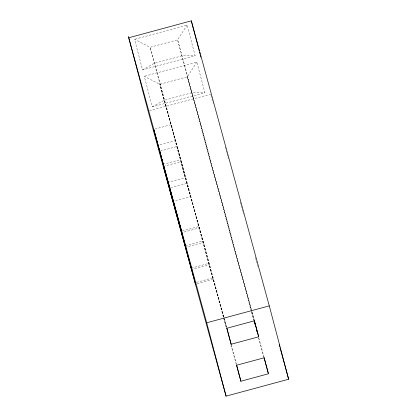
<?xml version="1.0" encoding="UTF-8"?>
<svg xmlns="http://www.w3.org/2000/svg" width="417" height="417" viewBox="0 0 417 417"><rect width="100%" height="100%" fill="white"/><g stroke="black" fill="none" stroke-linecap="round" stroke-linejoin="round"><path stroke-width="0.31" stroke-dasharray="2.08 1.56" d="M187.066 25.114L177.59 39.85L150.057 47.288L134.509 39.323L142.578 69.889L195.135 55.685L187.066 25.114L134.509 39.323M196.824 62.091L187.348 76.822L159.815 84.265L144.266 76.295L152.335 106.867L204.893 92.657L196.824 62.091L144.266 76.295M142.578 69.889L154.285 63.301L181.817 55.862L195.135 55.685M152.335 106.867L164.043 100.278L191.575 92.835L204.893 92.657M149.349 110.792L210.668 94.216M154.957 129.046L171.225 124.652L175.448 140.665L159.179 145.059M160.284 151.032L177.178 146.466L180.634 159.565L164.366 163.964M163.464 166.362L180.983 161.624L185.205 177.637L167.686 182.375M170.668 187.838L186.936 183.438L190.392 196.543L172.873 201.275M182.177 231.008L199.071 226.441L199.456 227.901L183.188 232.295M185.393 245.738L202.912 241L203.298 242.454L185.779 247.192M191.309 268.152L208.828 263.419L209.214 264.873L191.695 269.611M196.402 282.372L212.67 277.977L213.056 279.432L195.537 284.17M211.012 95.472L213.243 103.635M225.091 146.951L228.354 158.882M240.208 202.198L243.471 214.13M255.319 257.445L258.071 267.49M251.357 309.508L177.59 39.85L251.639 311.098M252.045 312.015L254.448 320.793M251.811 311.723L254.042 319.875M251.508 311.363L187.348 76.822L253.677 319.849M251.68 311.989L253.911 320.141M258.717 337.702L264.206 357.77M258.655 338.036L263.799 356.853M223.825 316.925L150.057 47.288L224.096 318.489M223.997 317.556L226.744 327.606M224.268 319.114L226.504 327.282M226.363 327.512L159.815 84.265L223.366 317.134M231.174 345.104L236.502 364.583M223.538 317.759L226.29 327.814M230.929 344.781L236.262 364.26"/><path stroke-width="0.63" d="M191.304 20.85L128.738 37.765L148.098 111.13L226.071 396.15L288.637 379.235L269.278 305.869L191.304 20.85L199.248 50.952M226.071 396.15L206.707 322.784L269.278 305.869M231.143 344.249L258.676 336.806L254.448 320.793L226.916 328.236L231.143 344.249L226.676 327.913M240.901 381.227L268.433 373.783L264.206 357.77L236.674 365.214L240.901 381.227L236.606 365.516M279.192 344.708L279.708 346.595M280.052 347.846L288.637 379.235M254.214 320.501L258.676 336.806M254.083 320.772L255.626 326.412M256.314 328.924L257.002 331.432M254.193 321.731L254.709 323.613M256.252 329.258L256.768 331.14M263.971 357.478L268.261 373.158M206.707 322.784L128.363 36.383M199.581 52.203L200.077 54.085M200.405 55.341L200.905 57.223M181.551 231.18L181.937 232.634L153.706 129.385L185.779 247.192L185.393 245.738M191.309 268.152L191.695 269.611L163.464 166.362L195.537 284.17L195.151 282.71M159.659 151.199L163.115 164.303M169.417 188.176L172.873 201.275"/></g></svg>
